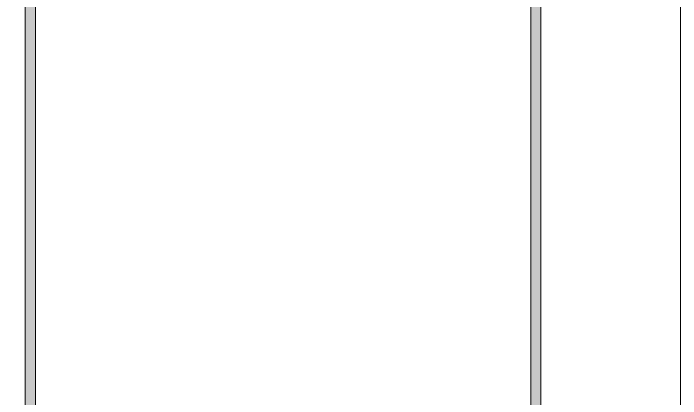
# Model space of a CAD drawing. Header units: millimetres. Extents: x 0 to 586, y 0 to 414.
# Drawn here: x 540.23 to 585.63, y 257.39 to 283.6 of the extents above; entities that cross this region are included whole.
import ezdxf

# ---------------------------------------------------------------- set-up
doc = ezdxf.new("R2010")
doc.units = ezdxf.units.MM

msp = doc.modelspace()

# ---------------------------------------------------------------- hatches: boundary and pattern name
h = msp.add_hatch(color=0)
h.dxf.hatch_style = 2
h.paths.add_polyline_path([(576.117861, 9.514417), (575.429944, 10.205861), (575.429944, 403.877639), (576.117861, 404.569083)])
h = msp.add_hatch(color=0)
h.dxf.hatch_style = 2
h.paths.add_polyline_path([(541.736139, 9.860139), (541.048222, 9.860139), (541.048222, 404.223361), (541.736139, 404.223361)])

# ---------------------------------------------------------------- linework, layer by layer
at = {"color": 0, "lineweight": 0}
for points in [[(0, 0), (585.632278, 0), (585.632278, 414.0835), (0, 414.0835)], [(576.117861, 9.514417), (575.429944, 10.205861), (575.429944, 403.877639), (576.117861, 404.569083)], [(541.736139, 9.860139), (541.048222, 9.860139), (541.048222, 404.223361), (541.736139, 404.223361)]]:
    msp.add_lwpolyline(points, close=True, dxfattribs=at)

doc.saveas('drawing.dxf')
